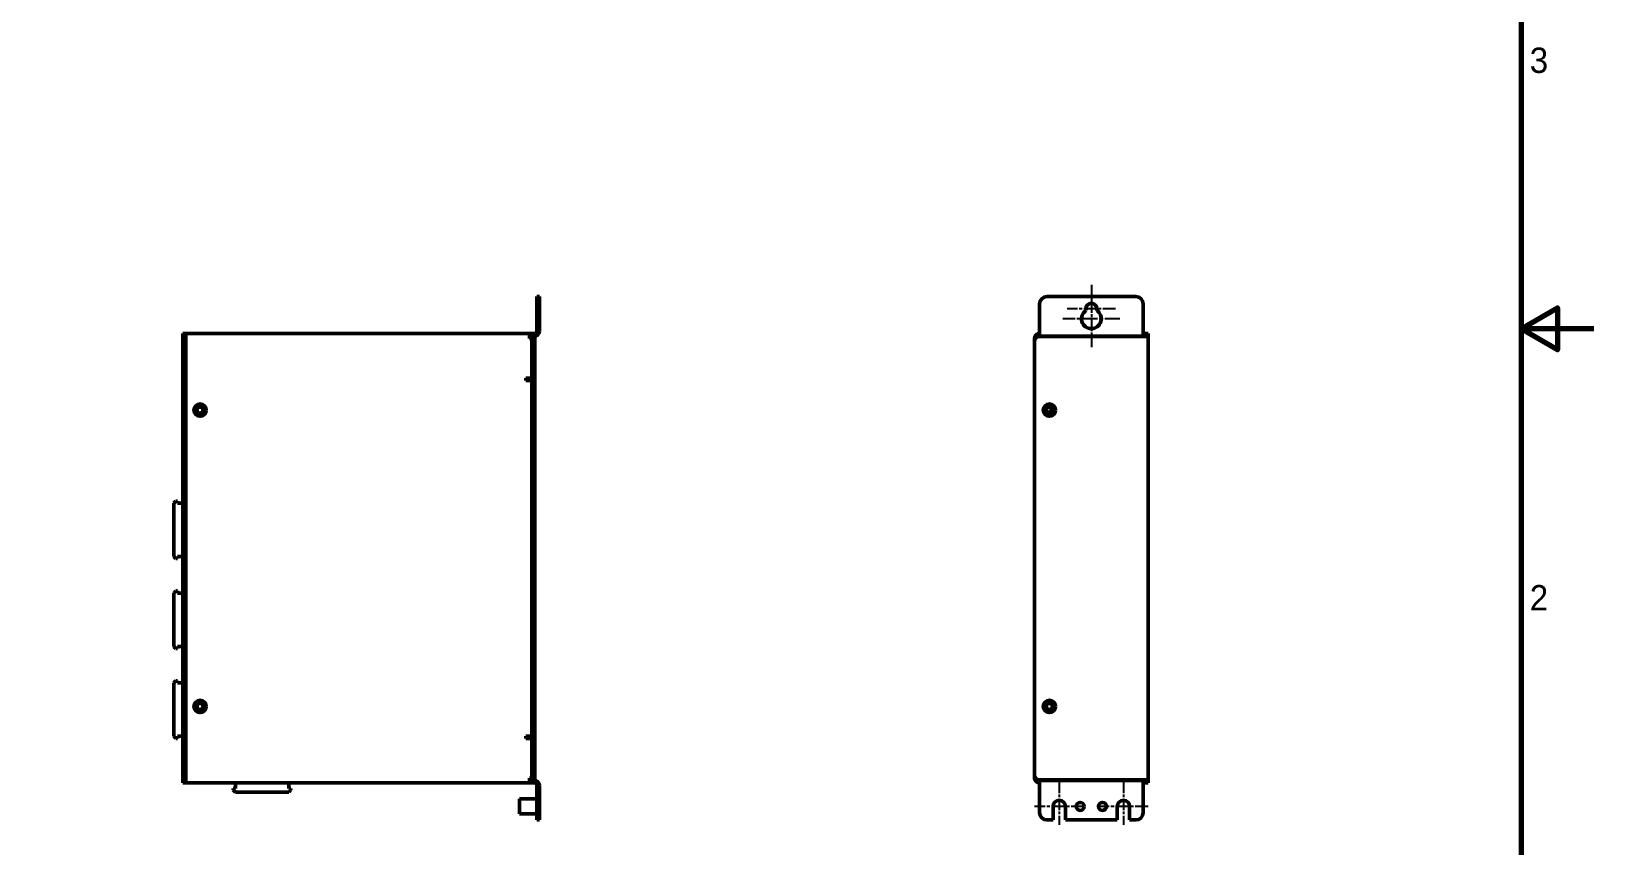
# Model space of a CAD drawing. Header units: millimetres. Extents: x 1391 to 4749, y -272 to 879.
# Drawn here: x 1990 to 2622, y 234 to 564 of the extents above; entities that cross this region are included whole.
import ezdxf

# ---------------------------------------------------------------- set-up
doc = ezdxf.new("R2010")
doc.units = ezdxf.units.MM
doc.header["$LTSCALE"] = 3
doc.linetypes.add('CHAIN', pattern=[0.3543, 0.2362, -0.0295, 0.0591, -0.0295])
doc.layers.get('0').update_dxf_attribs({"lineweight": 25})
for name, color, linetype, lineweight in [('경계(ISO)', 7, 'Continuous', 70), ('외형선(ISO)', 7, 'Continuous', 50), ('중심 표식(ISO)', 7, 'CHAIN', 25)]:
    doc.layers.add(name, color=color, linetype=linetype, lineweight=lineweight)
doc.styles.get("Standard").update_dxf_attribs({"font": ''})
doc.styles.get('Standard').set_extended_font_data('Gulim')

# ---------------------------------------------------------------- blocks, each defined once
blk = doc.blocks.new('경계 Default Border')
at = {"layer": '경계(ISO)', "flags": 128}
for points in [[(10, 10), (10, 287), (410, 287), (410, 10), (10, 10)], [(420, 148.5), (410, 148.5), (415, 151.39), (415, 145.61), (410, 148.5)]]:
    blk.add_lwpolyline(points, dxfattribs=at)
at = {"layer": '경계(ISO)', "char_height": 3.5, "attachment_point": 7}
for s, insert in [('3', (411.16, 183.79)), ('2', (411.16, 109.62))]:
    blk.add_mtext(s, dxfattribs=dict(at, insert=insert))

msp = doc.modelspace()

# ---------------------------------------------------------------- linework, layer by layer
at = {"layer": '외형선(ISO)', "color": 0}
for p, q in [((2194.492, 453.269), (2194.492, 456.269)), ((2195.492, 456.269), (2194.492, 456.269)), ((2195.492, 453.269), (2195.492, 456.269)), ((2401.048, 456.269), (2437.048, 456.269)), ((2194.492, 453.269), (2194.492, 442.269)), ((2195.492, 442.269), (2195.492, 453.269)), ((2398.048, 442.269), (2398.048, 453.269)), ((2440.048, 453.269), (2440.048, 442.269)), ((2051.092, 439.269), (2051.092, 441.269)), ((2052.092, 441.269), (2051.092, 441.269)), ((2051.092, 439.269), (2051.092, 421.269)), ((2052.092, 441.269), (2052.092, 439.269)), ((2052.092, 441.269), (2052.292, 441.269)), ((2052.092, 421.269), (2052.092, 439.269)), ((2052.292, 441.269), (2191.492, 441.269)), ((2052.292, 441.269), (2052.292, 439.269)), ((2052.292, 439.269), (2052.292, 261.269)), ((2193.492, 441.269), (2191.492, 441.269)), ((2191.492, 439.269), (2191.492, 441.269)), ((2191.492, 440.269), (2193.492, 440.269)), ((2191.692, 440.069), (2191.492, 440.069)), ((2191.492, 439.269), (2192.492, 439.269)), ((2192.692, 440.069), (2191.692, 440.069)), ((2192.492, 439.269), (2192.492, 423.269)), ((2192.692, 438.069), (2192.692, 440.069)), ((2193.692, 440.069), (2192.692, 440.069)), ((2192.692, 262.469), (2192.692, 438.069)), ((2193.692, 440.069), (2193.692, 438.069)), ((2193.692, 262.469), (2193.692, 438.069)), ((2396.048, 439.269), (2396.048, 438.069)), ((2396.448, 439.269), (2396.048, 439.269)), ((2396.048, 262.469), (2396.048, 438.069)), ((2398.048, 440.269), (2398.048, 442.269)), ((2398.048, 440.269), (2440.048, 440.269)), ((2398.048, 440.069), (2440.048, 440.069)), ((2440.048, 442.269), (2440.048, 440.269)), ((2440.048, 441.269), (2441.048, 441.269)), ((2440.048, 440.269), (2441.048, 440.269)), ((2442.048, 440.069), (2440.048, 440.069)), ((2441.048, 441.269), (2441.048, 440.269)), ((2441.048, 441.269), (2442.048, 441.269)), ((2441.048, 440.069), (2441.048, 440.269)), ((2442.048, 441.269), (2442.048, 440.069)), ((2442.048, 260.469), (2442.048, 440.069)), ((2051.092, 421.259), (2051.092, 421.269)), ((2051.092, 421.269), (2052.092, 421.269)), ((2051.092, 279.279), (2051.092, 421.259)), ((2052.292, 421.259), (2051.092, 421.259)), ((2052.092, 421.269), (2052.092, 421.259)), ((2189.992, 422.269), (2189.992, 423.269)), ((2189.992, 423.269), (2192.492, 423.269)), ((2190.492, 422.269), (2189.992, 422.269)), ((2192.492, 422.269), (2190.492, 422.269)), ((2192.492, 422.269), (2192.492, 278.269)), ((2402.097, 410.862), (2402.097, 411.332)), ((2402.667, 411.332), (2402.097, 411.332)), ((2403.125, 410.862), (2402.097, 410.862)), ((2403.26, 410.062), (2402.097, 410.062)), ((2402.097, 409.592), (2402.097, 410.062)), ((2403.074, 409.592), (2402.097, 409.592)), ((2048.242, 373.419), (2047.392, 372.569)), ((2048.242, 373.419), (2048.892, 373.419)), ((2048.892, 373.419), (2048.892, 372.569)), ((2047.392, 350.969), (2047.392, 372.569)), ((2051.092, 372.569), (2048.892, 372.569)), ((2048.242, 350.119), (2047.392, 350.969)), ((2048.242, 350.119), (2048.892, 350.119)), ((2048.892, 350.969), (2048.892, 350.119)), ((2048.892, 350.969), (2051.092, 350.969)), ((2048.242, 337.019), (2047.392, 336.169)), ((2047.392, 314.569), (2047.392, 336.169)), ((2048.242, 337.019), (2048.892, 337.019)), ((2048.892, 337.019), (2048.892, 336.169)), ((2051.092, 336.169), (2048.892, 336.169)), ((2048.242, 313.719), (2047.392, 314.569)), ((2048.242, 313.719), (2048.892, 313.719)), ((2048.892, 314.569), (2048.892, 313.719)), ((2048.892, 314.569), (2051.092, 314.569)), ((2048.242, 300.619), (2047.392, 299.769)), ((2047.392, 278.169), (2047.392, 299.769)), ((2048.242, 300.619), (2048.892, 300.619)), ((2048.892, 300.619), (2048.892, 299.769)), ((2051.092, 299.769), (2048.892, 299.769)), ((2051.092, 279.269), (2051.092, 279.279)), ((2051.092, 279.279), (2052.292, 279.279)), ((2051.092, 279.269), (2051.092, 261.269)), ((2052.092, 279.269), (2051.092, 279.269)), ((2052.092, 279.279), (2052.092, 279.269)), ((2052.092, 261.269), (2052.092, 279.269)), ((2048.242, 277.319), (2047.392, 278.169)), ((2048.242, 277.319), (2048.892, 277.319)), ((2048.892, 278.169), (2048.892, 277.319)), ((2048.892, 278.169), (2051.092, 278.169)), ((2052.092, 278.169), (2052.292, 278.169)), ((2189.992, 278.269), (2190.492, 278.269)), ((2189.992, 277.269), (2189.992, 278.269)), ((2192.492, 277.269), (2189.992, 277.269)), ((2190.492, 278.269), (2192.492, 278.269)), ((2192.492, 277.269), (2192.492, 261.269)), ((2051.092, 259.269), (2051.092, 261.269)), ((2052.092, 261.269), (2052.092, 259.269)), ((2052.292, 261.269), (2052.292, 259.269)), ((2191.492, 259.269), (2191.492, 261.269)), ((2191.492, 261.269), (2192.492, 261.269)), ((2191.492, 260.469), (2191.692, 260.469)), ((2191.492, 260.269), (2193.492, 260.269)), ((2192.692, 260.469), (2191.692, 260.469)), ((2192.692, 260.469), (2192.692, 262.469)), ((2192.692, 260.469), (2193.692, 260.469)), ((2193.692, 262.469), (2193.692, 260.469)), ((2396.048, 262.469), (2396.048, 261.269)), ((2396.048, 261.269), (2396.448, 261.269)), ((2440.048, 260.469), (2398.048, 260.469)), ((2398.048, 258.269), (2398.048, 260.269)), ((2440.048, 260.269), (2398.048, 260.269)), ((2440.048, 260.469), (2442.048, 260.469)), ((2440.048, 260.269), (2440.048, 258.269)), ((2440.048, 260.269), (2441.048, 260.269)), ((2441.048, 260.269), (2441.048, 260.469)), ((2441.048, 260.269), (2441.048, 259.269)), ((2442.048, 260.469), (2442.048, 259.269)), ((2051.092, 259.269), (2052.092, 259.269)), ((2052.092, 259.269), (2052.292, 259.269)), ((2191.492, 259.269), (2052.292, 259.269)), ((2071.542, 257.069), (2072.392, 257.069)), ((2071.542, 256.419), (2071.542, 257.069)), ((2071.542, 256.419), (2072.392, 255.569)), ((2072.392, 259.269), (2072.392, 257.069)), ((2093.992, 255.569), (2072.392, 255.569)), ((2093.992, 257.069), (2093.992, 259.269)), ((2093.992, 257.069), (2094.842, 257.069)), ((2094.842, 256.419), (2093.992, 255.569)), ((2094.842, 256.419), (2094.842, 257.069)), ((2191.492, 259.269), (2193.492, 259.269)), ((2194.492, 258.269), (2194.492, 247.269)), ((2195.492, 247.269), (2195.492, 258.269)), ((2398.048, 247.269), (2398.048, 258.269)), ((2440.048, 259.269), (2441.048, 259.269)), ((2440.048, 258.269), (2440.048, 247.269)), ((2442.048, 259.269), (2441.048, 259.269)), ((2187.492, 246.769), (2187.492, 252.769)), ((2194.492, 252.769), (2187.492, 252.769)), ((2194.492, 244.269), (2194.492, 247.269)), ((2195.492, 247.269), (2195.492, 244.269)), ((2403.548, 244.269), (2403.548, 249.769)), ((2408.548, 249.769), (2408.548, 244.269)), ((2429.548, 244.269), (2429.548, 249.769)), ((2434.548, 249.769), (2434.548, 244.269)), ((2194.492, 246.769), (2187.492, 246.769)), ((2194.492, 244.269), (2195.492, 244.269)), ((2403.548, 244.269), (2401.048, 244.269)), ((2429.548, 244.269), (2408.548, 244.269)), ((2437.048, 244.269), (2434.548, 244.269))]:
    msp.add_line(p, q, dxfattribs=at)
for centre, radius in [((2058.092, 410.269), 2.5), ((2058.092, 410.269), 1.7), ((2058.092, 410.269), 1.229), ((2402.048, 410.269), 2.5), ((2402.048, 410.269), 1.7), ((2402.048, 410.269), 1.23), ((2058.092, 290.269), 2.5), ((2058.092, 290.269), 1.7), ((2058.092, 290.269), 1.229), ((2402.048, 290.269), 2.5), ((2402.048, 290.269), 1.7), ((2402.048, 290.269), 1.23), ((2414.548, 249.769), 1.621), ((2423.548, 249.769), 1.621)]:
    msp.add_circle(centre, radius, dxfattribs=at)
for centre, radius, start, end in [((2401.048, 453.269), 3, 90, 180), ((2437.048, 453.269), 3, 0, 90), ((2419.048, 447.269), 4, 122.669646, 57.330354), ((2419.048, 451.269), 2.25, 343.665177, 196.334823), ((2193.492, 442.269), 1, 270, 0), ((2193.492, 442.269), 2, 270, 0), ((2398.048, 439.269), 2, 90, 180), ((2398.048, 438.069), 2, 90, 180), ((2398.048, 439.269), 1, 90, 139.458398), ((2439.048, 439.269), 1, 53.130102, 90), ((2439.048, 439.269), 2, 23.578178, 30), ((2193.492, 258.269), 2, 0, 90), ((2398.048, 262.469), 2, 180, 270), ((2398.048, 261.269), 2, 180, 270), ((2398.048, 261.269), 1, 220.541602, 270), ((2439.048, 261.269), 1, 270, 306.869898), ((2439.048, 261.269), 2, 330, 336.421822), ((2193.492, 258.269), 1, 0, 90), ((2401.048, 247.269), 3, 180, 270), ((2406.048, 249.769), 2.5, 0, 180), ((2432.048, 249.769), 2.5, 0, 180), ((2437.048, 247.269), 3, 270, 0)]:
    msp.add_arc(centre, radius, start, end, dxfattribs=at)
at = {"layer": '중심 표식(ISO)', "color": 0, "ltscale": 6.389343}
msp.add_line((2419.048, 461.019), (2419.048, 443.769), dxfattribs=at)
at = {"layer": '중심 표식(ISO)', "color": 0, "ltscale": 7.222748}
msp.add_line((2428.798, 451.269), (2409.298, 451.269), dxfattribs=at)
at = {"layer": '중심 표식(ISO)', "color": 0, "ltscale": 7.037547}
msp.add_line((2419.048, 454.769), (2419.048, 435.769), dxfattribs=at)
at = {"layer": '중심 표식(ISO)', "color": 0, "ltscale": 8.519156}
msp.add_line((2430.548, 447.269), (2407.548, 447.269), dxfattribs=at)
at = {"layer": '중심 표식(ISO)', "color": 0, "ltscale": 6.481943}
for p, q in [((2406.048, 259.769), (2406.048, 242.269)), ((2432.048, 259.769), (2432.048, 242.269))]:
    msp.add_line(p, q, dxfattribs=at)
at = {"layer": '중심 표식(ISO)', "color": 0, "ltscale": 7.407949}
for p, q in [((2416.048, 249.769), (2396.048, 249.769)), ((2442.048, 249.769), (2422.048, 249.769))]:
    msp.add_line(p, q, dxfattribs=at)

# ---------------------------------------------------------------- block references
at = {"color": 0, "xscale": 2.933311563, "yscale": 2.933311563, "zscale": 2.933311563}
msp.add_blockref('경계 Default Border', (1390.507, 7.588), dxfattribs=at)

doc.saveas('drawing.dxf')
